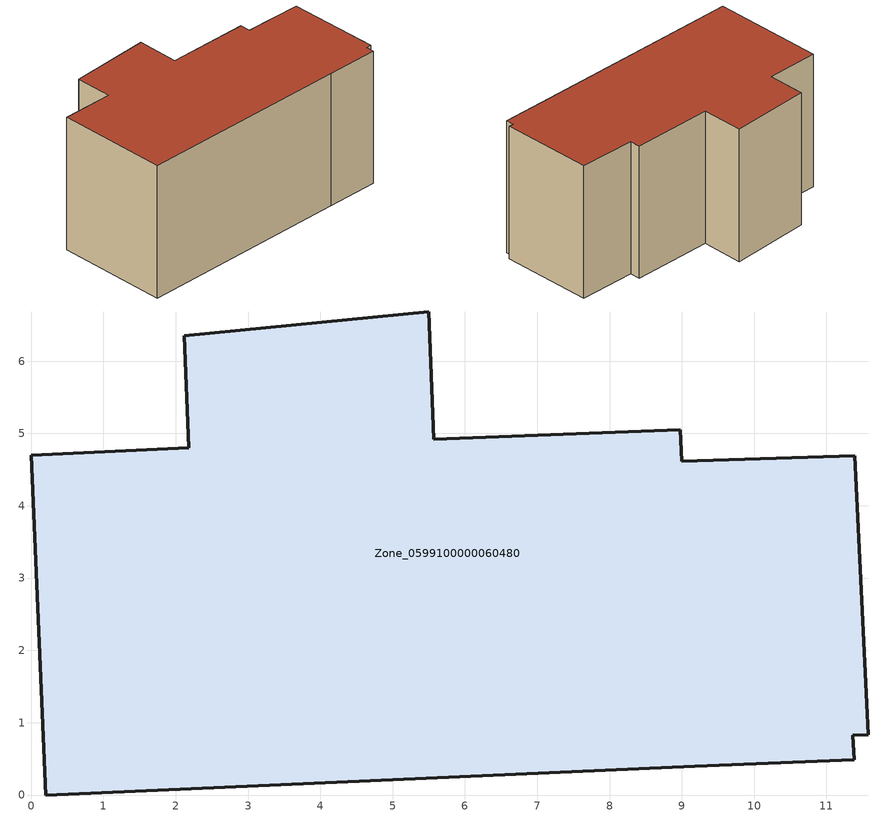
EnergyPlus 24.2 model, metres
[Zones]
Zone_0599100000060480
 floor ground (C_G): 11.39,0.48 9.18,0.4 0.2,0 0,4.7 2.18,4.8 2.12,6.35 5.5,6.68 5.57,4.92 8.98,5.05 9,4.62 11.39,4.69 11.58,0.84 11.36,0.82 z0
 wall outside (C_F): 5.57,4.92 5.5,6.68 2.12,6.35 2.18,4.8 0,4.7 0.2,0 9.18,0.4 11.39,0.48 11.36,0.82 11.58,0.84 11.39,4.69 9,4.62 8.98,5.05 5.57,4.92 z0:5.72
 roof outside (C_R): 9.18,0.4 11.39,0.48 11.36,0.82 11.58,0.84 11.39,4.69 9,4.62 8.98,5.05 5.57,4.92 5.5,6.68 2.12,6.35 2.18,4.8 0,4.7 0.2,0 z5.72
[BUILDING]
Pand.0599100000060480: North Axis=0; Terrain=City; Loads Convergence Tolerance Value=0.04; Temperature Convergence Tolerance Value=0.4; Solar Distribution=FullExterior; Maximum Number of Warmup Days=25; Minimum Number of Warmup Days=1
[Site:Location]
Rotterdam.The.Hague.AP_ZH_NLD Design_Conditions: Latitude=51.96; Longitude=4.45; Time Zone=1; Elevation=-4.5
[SITE:GROUNDTEMPERATURE:BUILDINGSURFACE]
18, 18, 18, 18, 18, 18, 18, 18, 18, 18, 18, 18
[MATERIAL] Thermal Absorptance=0.9; Solar Absorptance=0.7; Visible Absorptance=0.7
Name | Roughness | Thickness | Conductivity | Density | Specific Heat
G.TC.1946-1964 | MediumSmooth | 0.15 | 1 | 540 | 1210
F.TC.1946-1964 | Rough | 0.3 | 0.857143 | 1920 | 840
R.TC.1946-1964 | MediumRough | 0.2 | 0.235294 | 1500 | 1000
[CONSTRUCTION]
C_G: G.TC.1946-1964
C_F: F.TC.1946-1964
C_R: R.TC.1946-1964
[ZONE]
Zone_0599100000060480: Type=1; Multiplier=1; Ceiling Height=Autocalculate; Volume=Autocalculate; Floor Area=autocalculate; Part of Total Floor Area=Yes
[ZONEINFILTRATION:DESIGNFLOWRATE]
Infil_Zone_0599100000060480: Zone or ZoneList or Space or SpaceList=Zone_0599100000060480; Schedule=AlwaysOn; Design Flow Rate Calculation Method=Flow/Area; Flow Rate per Floor Area=0.003; Constant Term Coefficient=1; Temperature Term Coefficient=0; Velocity Term Coefficient=0; Velocity Squared Term Coefficient=0
[HVACTEMPLATE:ZONE:IDEALLOADSAIRSYSTEM]
Zone_0599100000060480: Maximum Heating Supply Air Temperature=50; Minimum Cooling Supply Air Temperature=13; Maximum Heating Supply Air Humidity Ratio=0.0156; Minimum Cooling Supply Air Humidity Ratio=0.0077; Heating Limit=NoLimit; Cooling Limit=NoLimit; Dehumidification Control Type=ConstantSensibleHeatRatio; Cooling Sensible Heat Ratio=0.7; Dehumidification Setpoint=60; Humidification Control Type=None; Humidification Setpoint=30; Outdoor Air Method=None; Outdoor Air Flow Rate per Person=0.00944; Outdoor Air Flow Rate per Zone Floor Area=0; Outdoor Air Flow Rate per Zone=0; Demand Controlled Ventilation Type=None; Outdoor Air Economizer Type=NoEconomizer; Heat Recovery Type=None; Sensible Heat Recovery Effectiveness=0.7; Latent Heat Recovery Effectiveness=0.65
[ZONECONTROL:THERMOSTAT]
ThermostatControl_Zone_0599100000060480: Zone or ZoneList=Zone_0599100000060480; Control Type Schedule=DualSetpointControlType; Control 1=Thermostat_Zone_0599100000060480; Temperature Difference Between Cutout And Setpoint=0
[THERMOSTATSETPOINT:DUALSETPOINT]
Thermostat_Zone_0599100000060480: Heating Setpoint Temperature Schedule=HeatingSetpoint_Zone_0599100000060480; Cooling Setpoint Temperature Schedule=CoolingSetpoint_Zone_0599100000060480
[SCHEDULE:COMPACT]
HeatingSetpoint_Zone_0599100000060480: Through: 12/31, For: AllDays, Until: 24:00, 21
CoolingSetpoint_Zone_0599100000060480: Through: 12/31, For: AllDays, Until: 24:00, 24
DualSetpointControlType: Through: 12/31, For: AllDays, Until: 24:00, 4
AlwaysOn: Through: 12/31, For: AllDays, Until: 24:00, 1
